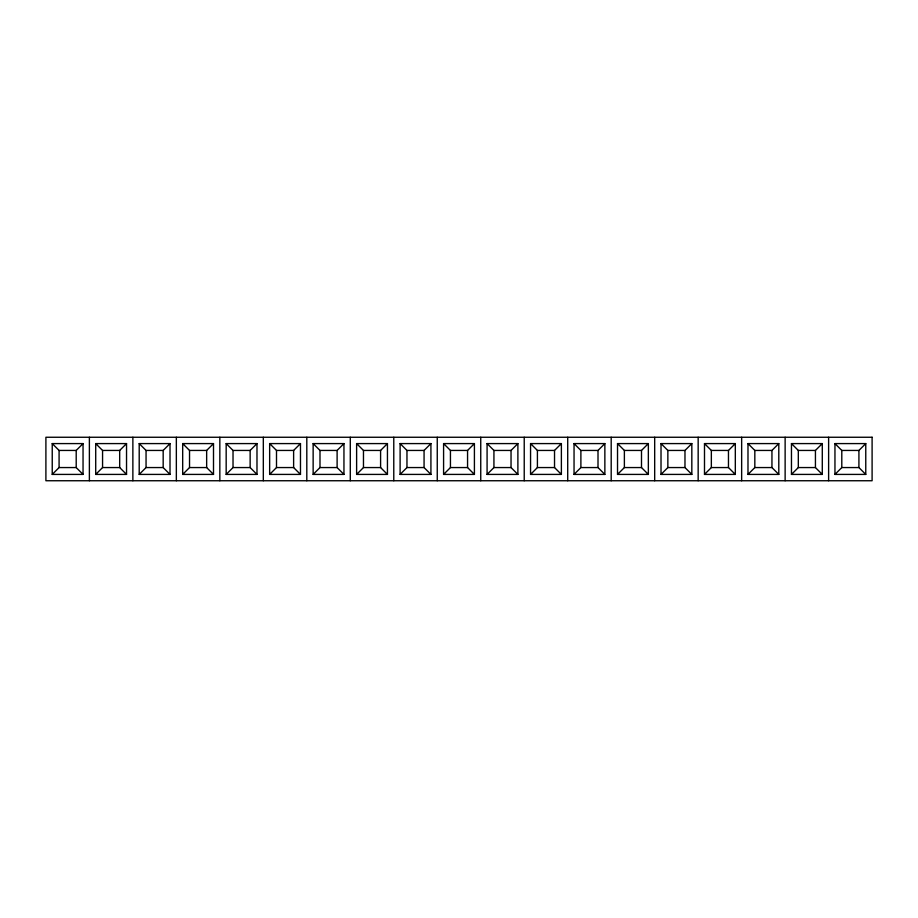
<?xml version="1.0" encoding="UTF-8"?>
<svg xmlns="http://www.w3.org/2000/svg" width="918" height="918" viewBox="0 0 918 918"><rect width="100%" height="100%" fill="white"/><g stroke="black" fill="none" stroke-linecap="round" stroke-linejoin="round"><path stroke-width="1.38" d="M52.234 474.411L59.085 467.56L76.205 467.56L83.045 474.411L52.234 474.411L52.234 443.589L83.045 443.589L83.045 474.411M76.205 467.56L76.205 450.44L83.045 443.589M95.713 474.411L102.564 467.56L119.684 467.56L126.535 474.411L95.713 474.411L95.713 443.589L126.535 443.589L126.535 474.411M119.684 467.56L119.684 450.44L126.535 443.589M139.203 474.411L146.054 467.56L163.174 467.56L170.014 474.411L139.203 474.411L139.203 443.589L170.014 443.589L170.014 474.411M163.174 467.56L163.174 450.44L170.014 443.589M182.682 474.411L189.533 467.56L206.653 467.56L213.504 474.411L182.682 474.411L182.682 443.589L213.504 443.589L213.504 474.411M206.653 467.56L206.653 450.44L213.504 443.589M226.172 474.411L233.023 467.56L250.144 467.56L256.983 474.411L226.172 474.411L226.172 443.589L256.983 443.589L256.983 474.411M250.144 467.56L250.144 450.44L256.983 443.589M269.651 474.411L276.502 467.56L293.622 467.56L300.473 474.411L269.651 474.411L269.651 443.589L300.473 443.589L300.473 474.411M269.651 443.589L276.502 450.44L293.622 450.44L300.473 443.589M313.141 474.411L319.992 467.56L337.113 467.56L343.952 474.411L313.141 474.411L313.141 443.589L343.952 443.589L343.952 474.411M313.141 443.589L319.992 450.44L337.113 450.44L343.952 443.589M356.62 474.411L363.471 467.56L380.591 467.56L387.442 474.411L356.62 474.411L356.62 443.589L387.442 443.589L387.442 474.411M356.62 443.589L363.471 450.44L380.591 450.44L387.442 443.589M400.11 474.411L406.961 467.56L424.07 467.56L430.921 474.411L400.11 474.411L400.11 443.589L430.921 443.589L430.921 474.411M424.07 467.56L424.07 450.44L430.921 443.589M443.589 474.411L450.44 467.56L450.44 450.44L443.589 443.589L474.411 443.589L474.411 474.411L443.589 474.411L443.589 443.589M450.44 450.44L467.56 450.44L474.411 443.589M487.079 474.411L493.93 467.56L493.93 450.44L487.079 443.589L517.89 443.589L517.89 474.411L487.079 474.411L487.079 443.589M517.89 474.411L511.039 467.56L511.039 450.44L517.89 443.589M530.558 474.411L537.409 467.56L554.529 467.56L561.38 474.411L530.558 474.411L530.558 443.589L561.38 443.589L561.38 474.411M554.529 467.56L554.529 450.44L561.38 443.589M574.048 474.411L580.887 467.56L598.008 467.56L604.859 474.411L604.859 443.589L574.048 443.589L574.048 474.411L604.859 474.411M574.048 443.589L580.887 450.44L598.008 450.44L604.859 443.589M617.527 474.411L624.378 467.56L624.378 450.44L617.527 443.589L648.349 443.589L648.349 474.411L617.527 474.411L617.527 443.589M624.378 450.44L641.498 450.44L648.349 443.589M661.017 474.411L667.856 467.56L667.856 450.44L661.017 443.589L691.828 443.589L691.828 474.411L661.017 474.411L661.017 443.589M667.856 450.44L684.977 450.44L691.828 443.589M704.496 474.411L711.347 467.56L711.347 450.44L704.496 443.589L735.318 443.589L735.318 474.411L704.496 474.411L704.496 443.589M711.347 450.44L728.467 450.44L735.318 443.589M747.986 474.411L754.825 467.56L754.825 450.44L747.986 443.589L778.797 443.589L778.797 474.411L747.986 474.411L747.986 443.589M754.825 450.44L771.946 450.44L778.797 443.589M791.465 474.411L798.316 467.56L798.316 450.44L791.465 443.589L822.287 443.589L822.287 474.411L791.465 474.411L791.465 443.589M798.316 450.44L815.436 450.44L822.287 443.589M834.955 474.411L841.795 467.56L841.795 450.44L834.955 443.589L865.766 443.589L865.766 474.411L834.955 474.411L834.955 443.589M841.795 450.44L858.915 450.44L865.766 443.589M52.234 443.589L59.085 450.44L76.205 450.44M95.713 443.589L102.564 450.44L119.684 450.44M139.203 443.589L146.054 450.44L163.174 450.44M182.682 443.589L189.533 450.44L206.653 450.44M226.172 443.589L233.023 450.44L250.144 450.44M400.11 443.589L406.961 450.44L424.07 450.44M493.93 450.44L511.039 450.44M530.558 443.589L537.409 450.44L554.529 450.44M450.44 467.56L467.56 467.56L474.411 474.411M493.93 467.56L511.039 467.56M624.378 467.56L641.498 467.56L648.349 474.411M667.856 467.56L684.977 467.56L691.828 474.411M711.347 467.56L728.467 467.56L735.318 474.411M754.825 467.56L771.946 467.56L778.797 474.411M798.316 467.56L815.436 467.56L822.287 474.411M841.795 467.56L858.915 467.56L865.766 474.411M858.915 450.44L858.915 467.56M828.621 437.255L828.621 480.745M815.436 450.44L815.436 467.56M785.131 437.255L785.131 480.745M771.946 450.44L771.946 467.56M741.652 437.255L741.652 480.745M728.467 450.44L728.467 467.56M698.162 437.255L698.162 480.745M684.977 450.44L684.977 467.56M654.683 437.255L654.683 480.745M641.498 450.44L641.498 467.56M611.193 437.255L611.193 480.745M598.008 450.44L598.008 467.56M580.887 450.44L580.887 467.56M567.714 437.255L567.714 480.745M537.409 450.44L537.409 467.56M524.224 437.255L524.224 480.745M480.745 437.255L480.745 480.745M467.56 450.44L467.56 467.56M437.255 437.255L437.255 480.745M406.961 450.44L406.961 467.56M393.776 437.255L393.776 480.745M380.591 450.44L380.591 467.56M363.471 450.44L363.471 467.56M350.286 437.255L350.286 480.745M337.113 450.44L337.113 467.56M319.992 450.44L319.992 467.56M306.807 437.255L306.807 480.745M293.622 450.44L293.622 467.56M276.502 450.44L276.502 467.56M263.317 437.255L263.317 480.745M233.023 450.44L233.023 467.56M219.838 437.255L219.838 480.745M189.533 450.44L189.533 467.56M176.348 437.255L176.348 480.745M146.054 450.44L146.054 467.56M132.869 437.255L132.869 480.745M102.564 450.44L102.564 467.56M89.379 437.255L89.379 480.745M59.085 450.44L59.085 467.56M872.1 437.255L45.9 437.255L45.9 480.745L872.1 480.745L872.1 437.255"/></g></svg>
